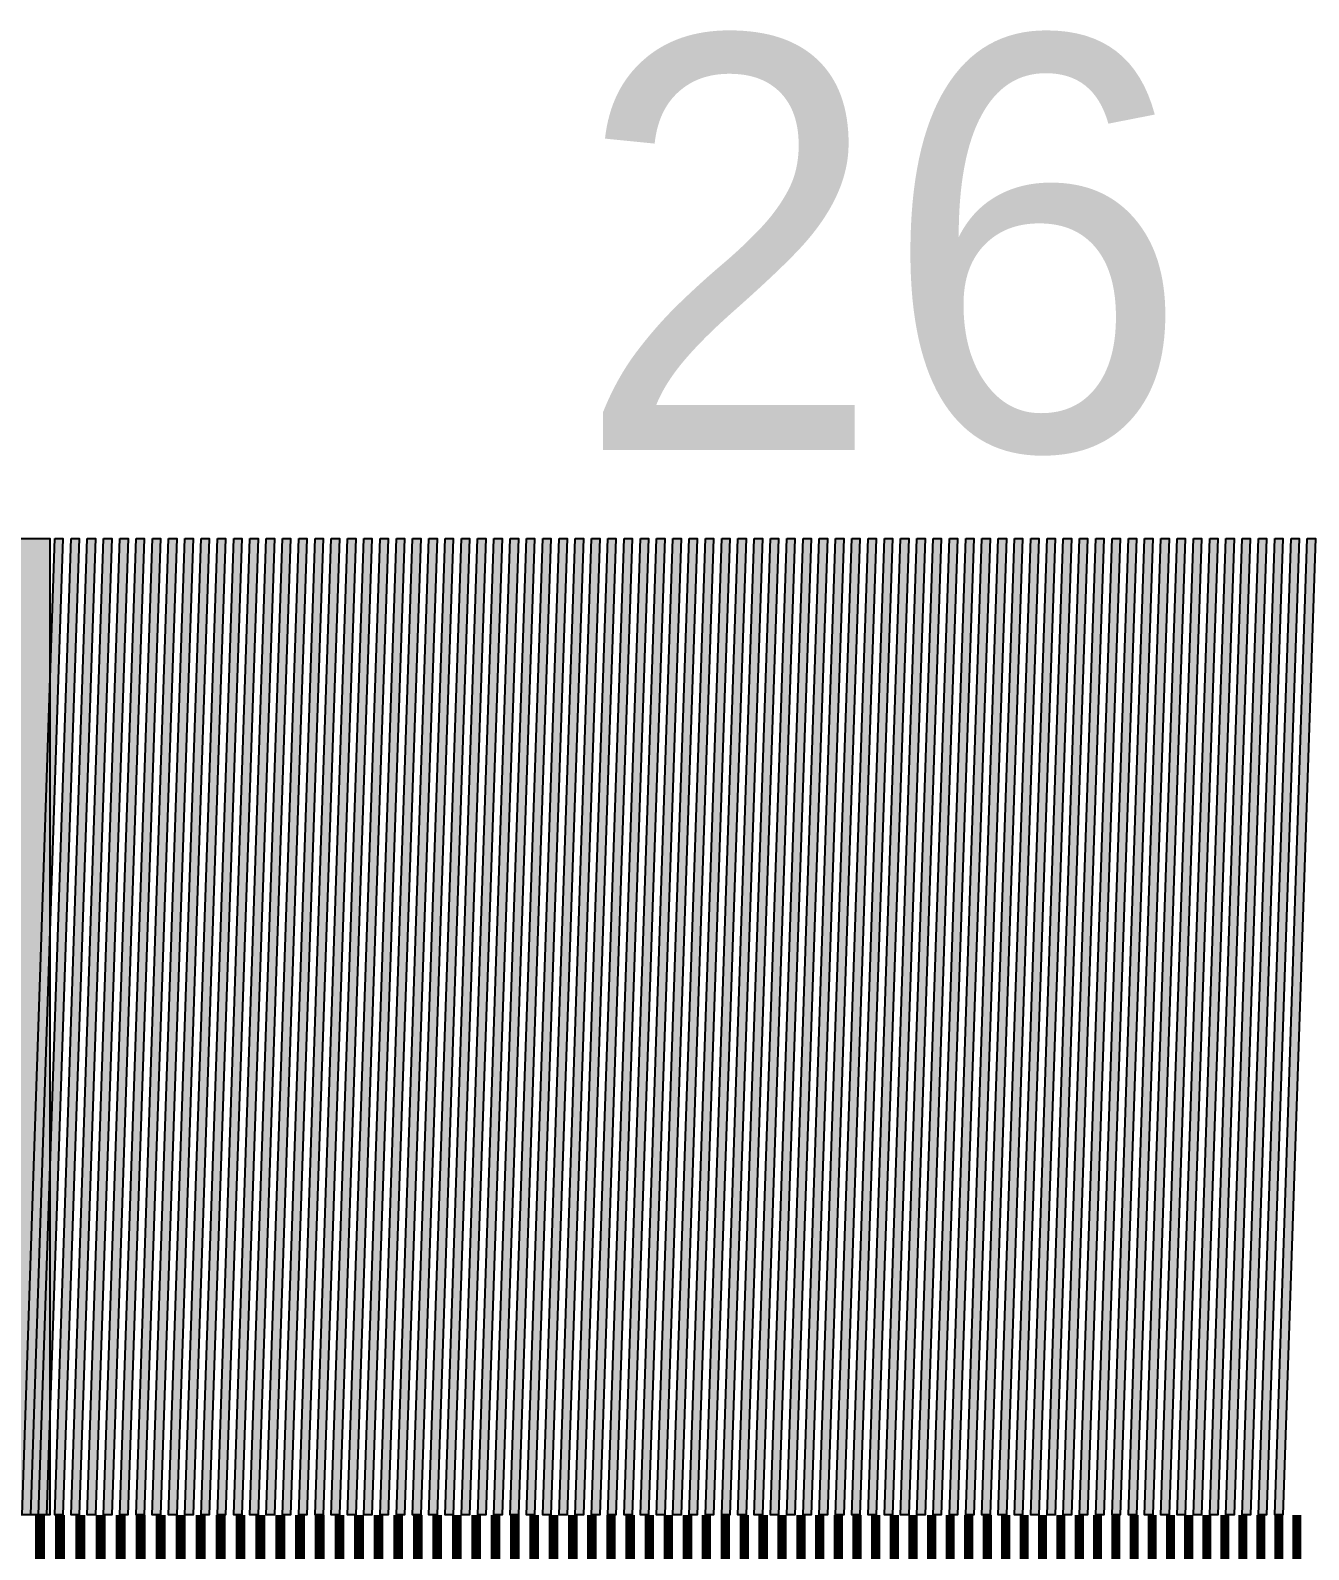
# Model space of a CAD drawing. Header units: millimetres. Extents: x 0 to 1582, y 0 to 984.
# Drawn here: x 848.5 to 900.8, y 242.8 to 305.1 of the extents above; entities that cross this region are included whole.
import ezdxf

# ---------------------------------------------------------------- set-up
doc = ezdxf.new("R2010")
doc.units = ezdxf.units.MM
doc.layers.add('LABELS', color=7, linetype='Continuous')
doc.layers.add('PERIPHERY', color=7, linetype='Continuous')

msp = doc.modelspace()

# ---------------------------------------------------------------- hatches: boundary and pattern name
at = {"layer": 'PERIPHERY', "true_color": 0x000000}
h = msp.add_hatch(color=7, dxfattribs=at)
h.dxf.hatch_style = 1
h.paths.add_polyline_path([(846.587, 284.251), (849.253, 284.251), (849.253, 244.249), (846.587, 244.249), (846.587, 284.251)])
h = msp.add_hatch(color=7, dxfattribs=at)
h.dxf.hatch_style = 1
h.paths.add_polyline_path([(849.452, 284.251), (849.786, 284.251), (848.453, 244.249), (848.119, 244.249), (849.452, 284.251)])
h = msp.add_hatch(color=7, dxfattribs=at)
h.dxf.hatch_style = 1
h.paths.add_polyline_path([(850.119, 284.251), (850.453, 284.251), (849.12, 244.249), (848.786, 244.249), (850.119, 284.251)])
h = msp.add_hatch(color=7, dxfattribs=at)
h.dxf.hatch_style = 1
h.paths.add_polyline_path([(850.786, 284.251), (851.12, 284.251), (849.787, 244.249), (849.453, 244.249), (850.786, 284.251)])
h = msp.add_hatch(color=7, dxfattribs=at)
h.dxf.hatch_style = 1
h.paths.add_polyline_path([(851.454, 284.251), (851.788, 284.251), (850.454, 244.249), (850.121, 244.249), (851.454, 284.251)])
h = msp.add_hatch(color=7, dxfattribs=at)
h.dxf.hatch_style = 1
h.paths.add_polyline_path([(852.12, 284.251), (852.454, 284.251), (851.12, 244.249), (850.787, 244.249), (852.12, 284.251)])
h = msp.add_hatch(color=7, dxfattribs=at)
h.dxf.hatch_style = 1
h.paths.add_polyline_path([(852.786, 284.251), (853.12, 284.251), (851.786, 244.249), (851.453, 244.249), (852.786, 284.251)])
h = msp.add_hatch(color=7, dxfattribs=at)
h.dxf.hatch_style = 1
h.paths.add_polyline_path([(853.453, 284.251), (853.786, 284.251), (852.453, 244.249), (852.119, 244.249), (853.453, 284.251)])
h = msp.add_hatch(color=7, dxfattribs=at)
h.dxf.hatch_style = 1
h.paths.add_polyline_path([(854.119, 284.251), (854.452, 284.251), (853.119, 244.249), (852.785, 244.249), (854.119, 284.251)])
h = msp.add_hatch(color=7, dxfattribs=at)
h.dxf.hatch_style = 1
h.paths.add_polyline_path([(854.785, 284.251), (855.118, 284.251), (853.785, 244.249), (853.451, 244.249), (854.785, 284.251)])
h = msp.add_hatch(color=7, dxfattribs=at)
h.dxf.hatch_style = 1
h.paths.add_polyline_path([(855.452, 284.251), (855.786, 284.251), (854.453, 244.249), (854.119, 244.249), (855.452, 284.251)])
h = msp.add_hatch(color=7, dxfattribs=at)
h.dxf.hatch_style = 1
h.paths.add_polyline_path([(856.119, 284.251), (856.453, 284.251), (855.12, 244.249), (854.786, 244.249), (856.119, 284.251)])
h = msp.add_hatch(color=7, dxfattribs=at)
h.dxf.hatch_style = 1
h.paths.add_polyline_path([(856.786, 284.251), (857.12, 284.251), (855.787, 244.249), (855.453, 244.249), (856.786, 284.251)])
h = msp.add_hatch(color=7, dxfattribs=at)
h.dxf.hatch_style = 1
h.paths.add_polyline_path([(857.454, 284.251), (857.788, 284.251), (856.454, 244.249), (856.121, 244.249), (857.454, 284.251)])
h = msp.add_hatch(color=7, dxfattribs=at)
h.dxf.hatch_style = 1
h.paths.add_polyline_path([(858.12, 284.251), (858.454, 284.251), (857.12, 244.249), (856.787, 244.249), (858.12, 284.251)])
h = msp.add_hatch(color=7, dxfattribs=at)
h.dxf.hatch_style = 1
h.paths.add_polyline_path([(858.786, 284.251), (859.12, 284.251), (857.786, 244.249), (857.453, 244.249), (858.786, 284.251)])
h = msp.add_hatch(color=7, dxfattribs=at)
h.dxf.hatch_style = 1
h.paths.add_polyline_path([(859.453, 284.251), (859.786, 284.251), (858.453, 244.249), (858.119, 244.249), (859.453, 284.251)])
h = msp.add_hatch(color=7, dxfattribs=at)
h.dxf.hatch_style = 1
h.paths.add_polyline_path([(860.119, 284.251), (860.452, 284.251), (859.119, 244.249), (858.785, 244.249), (860.119, 284.251)])
h = msp.add_hatch(color=7, dxfattribs=at)
h.dxf.hatch_style = 1
h.paths.add_polyline_path([(860.785, 284.251), (861.118, 284.251), (859.785, 244.249), (859.451, 244.249), (860.785, 284.251)])
h = msp.add_hatch(color=7, dxfattribs=at)
h.dxf.hatch_style = 1
h.paths.add_polyline_path([(861.452, 284.251), (861.786, 284.251), (860.453, 244.249), (860.119, 244.249), (861.452, 284.251)])
h = msp.add_hatch(color=7, dxfattribs=at)
h.dxf.hatch_style = 1
h.paths.add_polyline_path([(862.119, 284.251), (862.453, 284.251), (861.12, 244.249), (860.786, 244.249), (862.119, 284.251)])
h = msp.add_hatch(color=7, dxfattribs=at)
h.dxf.hatch_style = 1
h.paths.add_polyline_path([(862.786, 284.251), (863.12, 284.251), (861.787, 244.249), (861.453, 244.249), (862.786, 284.251)])
h = msp.add_hatch(color=7, dxfattribs=at)
h.dxf.hatch_style = 1
h.paths.add_polyline_path([(863.454, 284.251), (863.788, 284.251), (862.454, 244.249), (862.121, 244.249), (863.454, 284.251)])
h = msp.add_hatch(color=7, dxfattribs=at)
h.dxf.hatch_style = 1
h.paths.add_polyline_path([(864.12, 284.251), (864.454, 284.251), (863.12, 244.249), (862.787, 244.249), (864.12, 284.251)])
h = msp.add_hatch(color=7, dxfattribs=at)
h.dxf.hatch_style = 1
h.paths.add_polyline_path([(864.786, 284.251), (865.12, 284.251), (863.786, 244.249), (863.453, 244.249), (864.786, 284.251)])
h = msp.add_hatch(color=7, dxfattribs=at)
h.dxf.hatch_style = 1
h.paths.add_polyline_path([(865.453, 284.251), (865.786, 284.251), (864.453, 244.249), (864.119, 244.249), (865.453, 284.251)])
h = msp.add_hatch(color=7, dxfattribs=at)
h.dxf.hatch_style = 1
h.paths.add_polyline_path([(866.119, 284.251), (866.452, 284.251), (865.119, 244.249), (864.785, 244.249), (866.119, 284.251)])
h = msp.add_hatch(color=7, dxfattribs=at)
h.dxf.hatch_style = 1
h.paths.add_polyline_path([(866.785, 284.251), (867.118, 284.251), (865.785, 244.249), (865.451, 244.249), (866.785, 284.251)])
h = msp.add_hatch(color=7, dxfattribs=at)
h.dxf.hatch_style = 1
h.paths.add_polyline_path([(867.452, 284.251), (867.786, 284.251), (866.453, 244.249), (866.119, 244.249), (867.452, 284.251)])
h = msp.add_hatch(color=7, dxfattribs=at)
h.dxf.hatch_style = 1
h.paths.add_polyline_path([(868.119, 284.251), (868.453, 284.251), (867.12, 244.249), (866.786, 244.249), (868.119, 284.251)])
h = msp.add_hatch(color=7, dxfattribs=at)
h.dxf.hatch_style = 1
h.paths.add_polyline_path([(868.786, 284.251), (869.12, 284.251), (867.787, 244.249), (867.453, 244.249), (868.786, 284.251)])
h = msp.add_hatch(color=7, dxfattribs=at)
h.dxf.hatch_style = 1
h.paths.add_polyline_path([(869.454, 284.251), (869.787, 284.251), (868.453, 244.249), (868.121, 244.249), (869.454, 284.251)])
h = msp.add_hatch(color=7, dxfattribs=at)
h.dxf.hatch_style = 1
h.paths.add_polyline_path([(870.12, 284.251), (870.454, 284.251), (869.12, 244.249), (868.787, 244.249), (870.12, 284.251)])
h = msp.add_hatch(color=7, dxfattribs=at)
h.dxf.hatch_style = 1
h.paths.add_polyline_path([(870.787, 284.251), (871.12, 284.251), (869.786, 244.249), (869.454, 244.249), (870.787, 284.251)])
h = msp.add_hatch(color=7, dxfattribs=at)
h.dxf.hatch_style = 1
h.paths.add_polyline_path([(871.454, 284.251), (871.787, 284.251), (870.453, 244.249), (870.12, 244.249), (871.454, 284.251)])
h = msp.add_hatch(color=7, dxfattribs=at)
h.dxf.hatch_style = 1
h.paths.add_polyline_path([(872.12, 284.251), (872.454, 284.251), (871.12, 244.249), (870.786, 244.249), (872.12, 284.251)])
h = msp.add_hatch(color=7, dxfattribs=at)
h.dxf.hatch_style = 1
h.paths.add_polyline_path([(872.787, 284.251), (873.12, 284.251), (871.786, 244.249), (871.453, 244.249), (872.787, 284.251)])
h = msp.add_hatch(color=7, dxfattribs=at)
h.dxf.hatch_style = 1
h.paths.add_polyline_path([(873.453, 284.251), (873.786, 284.251), (872.453, 244.249), (872.12, 244.249), (873.453, 284.251)])
h = msp.add_hatch(color=7, dxfattribs=at)
h.dxf.hatch_style = 1
h.paths.add_polyline_path([(874.119, 284.251), (874.453, 284.251), (873.12, 244.249), (872.786, 244.249), (874.119, 284.251)])
h = msp.add_hatch(color=7, dxfattribs=at)
h.dxf.hatch_style = 1
h.paths.add_polyline_path([(874.786, 284.251), (875.119, 284.251), (873.786, 244.249), (873.453, 244.249), (874.786, 284.251)])
h = msp.add_hatch(color=7, dxfattribs=at)
h.dxf.hatch_style = 1
h.paths.add_polyline_path([(875.454, 284.251), (875.787, 284.251), (874.454, 244.249), (874.121, 244.249), (875.454, 284.251)])
h = msp.add_hatch(color=7, dxfattribs=at)
h.dxf.hatch_style = 1
h.paths.add_polyline_path([(876.12, 284.251), (876.454, 284.251), (875.121, 244.249), (874.787, 244.249), (876.12, 284.251)])
h = msp.add_hatch(color=7, dxfattribs=at)
h.dxf.hatch_style = 1
h.paths.add_polyline_path([(876.787, 284.251), (877.12, 284.251), (875.787, 244.249), (875.454, 244.249), (876.787, 284.251)])
h = msp.add_hatch(color=7, dxfattribs=at)
h.dxf.hatch_style = 1
h.paths.add_polyline_path([(877.454, 284.251), (877.787, 284.251), (876.453, 244.249), (876.12, 244.249), (877.454, 284.251)])
h = msp.add_hatch(color=7, dxfattribs=at)
h.dxf.hatch_style = 1
h.paths.add_polyline_path([(878.12, 284.251), (878.454, 284.251), (877.12, 244.249), (876.786, 244.249), (878.12, 284.251)])
h = msp.add_hatch(color=7, dxfattribs=at)
h.dxf.hatch_style = 1
h.paths.add_polyline_path([(878.787, 284.251), (879.12, 284.251), (877.786, 244.249), (877.453, 244.249), (878.787, 284.251)])
h = msp.add_hatch(color=7, dxfattribs=at)
h.dxf.hatch_style = 1
h.paths.add_polyline_path([(879.453, 284.251), (879.786, 284.251), (878.453, 244.249), (878.12, 244.249), (879.453, 284.251)])
h = msp.add_hatch(color=7, dxfattribs=at)
h.dxf.hatch_style = 1
h.paths.add_polyline_path([(880.119, 284.251), (880.453, 284.251), (879.12, 244.249), (878.786, 244.249), (880.119, 284.251)])
h = msp.add_hatch(color=7, dxfattribs=at)
h.dxf.hatch_style = 1
h.paths.add_polyline_path([(880.786, 284.251), (881.119, 284.251), (879.786, 244.249), (879.453, 244.249), (880.786, 284.251)])
h = msp.add_hatch(color=7, dxfattribs=at)
h.dxf.hatch_style = 1
h.paths.add_polyline_path([(881.454, 284.251), (881.787, 284.251), (880.454, 244.249), (880.121, 244.249), (881.454, 284.251)])
h = msp.add_hatch(color=7, dxfattribs=at)
h.dxf.hatch_style = 1
h.paths.add_polyline_path([(882.12, 284.251), (882.454, 284.251), (881.121, 244.249), (880.787, 244.249), (882.12, 284.251)])
h = msp.add_hatch(color=7, dxfattribs=at)
h.dxf.hatch_style = 1
h.paths.add_polyline_path([(882.787, 284.251), (883.12, 284.251), (881.787, 244.249), (881.454, 244.249), (882.787, 284.251)])
h = msp.add_hatch(color=7, dxfattribs=at)
h.dxf.hatch_style = 1
h.paths.add_polyline_path([(883.454, 284.251), (883.787, 284.251), (882.453, 244.249), (882.12, 244.249), (883.454, 284.251)])
h = msp.add_hatch(color=7, dxfattribs=at)
h.dxf.hatch_style = 1
h.paths.add_polyline_path([(884.12, 284.251), (884.454, 284.251), (883.12, 244.249), (882.786, 244.249), (884.12, 284.251)])
h = msp.add_hatch(color=7, dxfattribs=at)
h.dxf.hatch_style = 1
h.paths.add_polyline_path([(884.787, 284.251), (885.12, 284.251), (883.786, 244.249), (883.453, 244.249), (884.787, 284.251)])
h = msp.add_hatch(color=7, dxfattribs=at)
h.dxf.hatch_style = 1
h.paths.add_polyline_path([(885.453, 284.251), (885.786, 284.251), (884.453, 244.249), (884.12, 244.249), (885.453, 284.251)])
h = msp.add_hatch(color=7, dxfattribs=at)
h.dxf.hatch_style = 1
h.paths.add_polyline_path([(886.119, 284.251), (886.453, 284.251), (885.12, 244.249), (884.786, 244.249), (886.119, 284.251)])
h = msp.add_hatch(color=7, dxfattribs=at)
h.dxf.hatch_style = 1
h.paths.add_polyline_path([(886.786, 284.251), (887.119, 284.251), (885.786, 244.249), (885.453, 244.249), (886.786, 284.251)])
h = msp.add_hatch(color=7, dxfattribs=at)
h.dxf.hatch_style = 1
h.paths.add_polyline_path([(887.454, 284.251), (887.787, 284.251), (886.454, 244.249), (886.121, 244.249), (887.454, 284.251)])
h = msp.add_hatch(color=7, dxfattribs=at)
h.dxf.hatch_style = 1
h.paths.add_polyline_path([(888.12, 284.251), (888.454, 284.251), (887.121, 244.249), (886.787, 244.249), (888.12, 284.251)])
h = msp.add_hatch(color=7, dxfattribs=at)
h.dxf.hatch_style = 1
h.paths.add_polyline_path([(888.787, 284.251), (889.12, 284.251), (887.787, 244.249), (887.454, 244.249), (888.787, 284.251)])
h = msp.add_hatch(color=7, dxfattribs=at)
h.dxf.hatch_style = 1
h.paths.add_polyline_path([(889.454, 284.251), (889.787, 284.251), (888.453, 244.249), (888.12, 244.249), (889.454, 284.251)])
h = msp.add_hatch(color=7, dxfattribs=at)
h.dxf.hatch_style = 1
h.paths.add_polyline_path([(890.12, 284.251), (890.454, 284.251), (889.12, 244.249), (888.786, 244.249), (890.12, 284.251)])
h = msp.add_hatch(color=7, dxfattribs=at)
h.dxf.hatch_style = 1
h.paths.add_polyline_path([(890.787, 284.251), (891.12, 284.251), (889.786, 244.249), (889.453, 244.249), (890.787, 284.251)])
h = msp.add_hatch(color=7, dxfattribs=at)
h.dxf.hatch_style = 1
h.paths.add_polyline_path([(891.453, 284.251), (891.786, 284.251), (890.453, 244.249), (890.12, 244.249), (891.453, 284.251)])
h = msp.add_hatch(color=7, dxfattribs=at)
h.dxf.hatch_style = 1
h.paths.add_polyline_path([(892.119, 284.251), (892.453, 284.251), (891.12, 244.249), (890.786, 244.249), (892.119, 284.251)])
h = msp.add_hatch(color=7, dxfattribs=at)
h.dxf.hatch_style = 1
h.paths.add_polyline_path([(892.786, 284.251), (893.12, 284.251), (891.786, 244.249), (891.453, 244.249), (892.786, 284.251)])
h = msp.add_hatch(color=7, dxfattribs=at)
h.dxf.hatch_style = 1
h.paths.add_polyline_path([(893.454, 284.251), (893.787, 284.251), (892.454, 244.249), (892.121, 244.249), (893.454, 284.251)])
h = msp.add_hatch(color=7, dxfattribs=at)
h.dxf.hatch_style = 1
h.paths.add_polyline_path([(894.12, 284.251), (894.454, 284.251), (893.121, 244.249), (892.787, 244.249), (894.12, 284.251)])
h = msp.add_hatch(color=7, dxfattribs=at)
h.dxf.hatch_style = 1
h.paths.add_polyline_path([(894.787, 284.251), (895.12, 284.251), (893.787, 244.249), (893.454, 244.249), (894.787, 284.251)])
h = msp.add_hatch(color=7, dxfattribs=at)
h.dxf.hatch_style = 1
h.paths.add_polyline_path([(895.454, 284.251), (895.787, 284.251), (894.453, 244.249), (894.12, 244.249), (895.454, 284.251)])
h = msp.add_hatch(color=7, dxfattribs=at)
h.dxf.hatch_style = 1
h.paths.add_polyline_path([(896.12, 284.251), (896.454, 284.251), (895.12, 244.249), (894.786, 244.249), (896.12, 284.251)])
h = msp.add_hatch(color=7, dxfattribs=at)
h.dxf.hatch_style = 1
h.paths.add_polyline_path([(896.787, 284.251), (897.12, 284.251), (895.787, 244.249), (895.453, 244.249), (896.787, 284.251)])
h = msp.add_hatch(color=7, dxfattribs=at)
h.dxf.hatch_style = 1
h.paths.add_polyline_path([(897.453, 284.251), (897.787, 284.251), (896.453, 244.249), (896.12, 244.249), (897.453, 284.251)])
h = msp.add_hatch(color=7, dxfattribs=at)
h.dxf.hatch_style = 1
h.paths.add_polyline_path([(898.12, 284.251), (898.453, 284.251), (897.12, 244.249), (896.787, 244.249), (898.12, 284.251)])
h = msp.add_hatch(color=7, dxfattribs=at)
h.dxf.hatch_style = 1
h.paths.add_polyline_path([(898.786, 284.251), (899.12, 284.251), (897.787, 244.249), (897.453, 244.249), (898.786, 284.251)])
h = msp.add_hatch(color=7, dxfattribs=at)
h.dxf.hatch_style = 1
h.paths.add_polyline_path([(899.454, 284.251), (899.787, 284.251), (898.454, 244.249), (898.12, 244.249), (899.454, 284.251)])
h = msp.add_hatch(color=7, dxfattribs=at)
h.dxf.hatch_style = 1
h.paths.add_polyline_path([(900.12, 284.251), (900.454, 284.251), (899.121, 244.249), (898.787, 244.249), (900.12, 284.251)])
h = msp.add_hatch(color=7, dxfattribs=at)
h.dxf.hatch_style = 1
h.paths.add_polyline_path([(900.787, 284.251), (901.121, 284.251), (899.788, 244.249), (899.454, 244.249), (900.787, 284.251)])

# ---------------------------------------------------------------- linework, layer by layer
at = {"layer": 'PERIPHERY', "color": 250}
for points in [[(846.587, 284.251), (849.253, 284.251), (849.253, 244.249), (846.587, 244.249), (846.587, 284.251)], [(849.452, 284.251), (849.786, 284.251), (848.453, 244.249), (848.119, 244.249), (849.452, 284.251)], [(850.119, 284.251), (850.453, 284.251), (849.12, 244.249), (848.786, 244.249), (850.119, 284.251)], [(850.786, 284.251), (851.12, 284.251), (849.787, 244.249), (849.453, 244.249), (850.786, 284.251)], [(851.454, 284.251), (851.788, 284.251), (850.454, 244.249), (850.121, 244.249), (851.454, 284.251)], [(852.12, 284.251), (852.454, 284.251), (851.12, 244.249), (850.787, 244.249), (852.12, 284.251)], [(852.786, 284.251), (853.12, 284.251), (851.786, 244.249), (851.453, 244.249), (852.786, 284.251)], [(853.453, 284.251), (853.786, 284.251), (852.453, 244.249), (852.119, 244.249), (853.453, 284.251)], [(854.119, 284.251), (854.452, 284.251), (853.119, 244.249), (852.785, 244.249), (854.119, 284.251)], [(854.785, 284.251), (855.118, 284.251), (853.785, 244.249), (853.451, 244.249), (854.785, 284.251)], [(855.452, 284.251), (855.786, 284.251), (854.453, 244.249), (854.119, 244.249), (855.452, 284.251)], [(856.119, 284.251), (856.453, 284.251), (855.12, 244.249), (854.786, 244.249), (856.119, 284.251)], [(856.786, 284.251), (857.12, 284.251), (855.787, 244.249), (855.453, 244.249), (856.786, 284.251)], [(857.454, 284.251), (857.788, 284.251), (856.454, 244.249), (856.121, 244.249), (857.454, 284.251)], [(858.12, 284.251), (858.454, 284.251), (857.12, 244.249), (856.787, 244.249), (858.12, 284.251)], [(858.786, 284.251), (859.12, 284.251), (857.786, 244.249), (857.453, 244.249), (858.786, 284.251)], [(859.453, 284.251), (859.786, 284.251), (858.453, 244.249), (858.119, 244.249), (859.453, 284.251)], [(860.119, 284.251), (860.452, 284.251), (859.119, 244.249), (858.785, 244.249), (860.119, 284.251)], [(860.785, 284.251), (861.118, 284.251), (859.785, 244.249), (859.451, 244.249), (860.785, 284.251)], [(861.452, 284.251), (861.786, 284.251), (860.453, 244.249), (860.119, 244.249), (861.452, 284.251)], [(862.119, 284.251), (862.453, 284.251), (861.12, 244.249), (860.786, 244.249), (862.119, 284.251)], [(862.786, 284.251), (863.12, 284.251), (861.787, 244.249), (861.453, 244.249), (862.786, 284.251)], [(863.454, 284.251), (863.788, 284.251), (862.454, 244.249), (862.121, 244.249), (863.454, 284.251)], [(864.12, 284.251), (864.454, 284.251), (863.12, 244.249), (862.787, 244.249), (864.12, 284.251)], [(864.786, 284.251), (865.12, 284.251), (863.786, 244.249), (863.453, 244.249), (864.786, 284.251)], [(865.453, 284.251), (865.786, 284.251), (864.453, 244.249), (864.119, 244.249), (865.453, 284.251)], [(866.119, 284.251), (866.452, 284.251), (865.119, 244.249), (864.785, 244.249), (866.119, 284.251)], [(866.785, 284.251), (867.118, 284.251), (865.785, 244.249), (865.451, 244.249), (866.785, 284.251)], [(867.452, 284.251), (867.786, 284.251), (866.453, 244.249), (866.119, 244.249), (867.452, 284.251)], [(868.119, 284.251), (868.453, 284.251), (867.12, 244.249), (866.786, 244.249), (868.119, 284.251)], [(868.786, 284.251), (869.12, 284.251), (867.787, 244.249), (867.453, 244.249), (868.786, 284.251)], [(869.454, 284.251), (869.787, 284.251), (868.453, 244.249), (868.121, 244.249), (869.454, 284.251)], [(870.12, 284.251), (870.454, 284.251), (869.12, 244.249), (868.787, 244.249), (870.12, 284.251)], [(870.787, 284.251), (871.12, 284.251), (869.786, 244.249), (869.454, 244.249), (870.787, 284.251)], [(871.454, 284.251), (871.787, 284.251), (870.453, 244.249), (870.12, 244.249), (871.454, 284.251)], [(872.12, 284.251), (872.454, 284.251), (871.12, 244.249), (870.786, 244.249), (872.12, 284.251)], [(872.787, 284.251), (873.12, 284.251), (871.786, 244.249), (871.453, 244.249), (872.787, 284.251)], [(873.453, 284.251), (873.786, 284.251), (872.453, 244.249), (872.12, 244.249), (873.453, 284.251)], [(874.119, 284.251), (874.453, 284.251), (873.12, 244.249), (872.786, 244.249), (874.119, 284.251)], [(874.786, 284.251), (875.119, 284.251), (873.786, 244.249), (873.453, 244.249), (874.786, 284.251)], [(875.454, 284.251), (875.787, 284.251), (874.454, 244.249), (874.121, 244.249), (875.454, 284.251)], [(876.12, 284.251), (876.454, 284.251), (875.121, 244.249), (874.787, 244.249), (876.12, 284.251)], [(876.787, 284.251), (877.12, 284.251), (875.787, 244.249), (875.454, 244.249), (876.787, 284.251)], [(877.454, 284.251), (877.787, 284.251), (876.453, 244.249), (876.12, 244.249), (877.454, 284.251)], [(878.12, 284.251), (878.454, 284.251), (877.12, 244.249), (876.786, 244.249), (878.12, 284.251)], [(878.787, 284.251), (879.12, 284.251), (877.786, 244.249), (877.453, 244.249), (878.787, 284.251)], [(879.453, 284.251), (879.786, 284.251), (878.453, 244.249), (878.12, 244.249), (879.453, 284.251)], [(880.119, 284.251), (880.453, 284.251), (879.12, 244.249), (878.786, 244.249), (880.119, 284.251)], [(880.786, 284.251), (881.119, 284.251), (879.786, 244.249), (879.453, 244.249), (880.786, 284.251)], [(881.454, 284.251), (881.787, 284.251), (880.454, 244.249), (880.121, 244.249), (881.454, 284.251)], [(882.12, 284.251), (882.454, 284.251), (881.121, 244.249), (880.787, 244.249), (882.12, 284.251)], [(882.787, 284.251), (883.12, 284.251), (881.787, 244.249), (881.454, 244.249), (882.787, 284.251)], [(883.454, 284.251), (883.787, 284.251), (882.453, 244.249), (882.12, 244.249), (883.454, 284.251)], [(884.12, 284.251), (884.454, 284.251), (883.12, 244.249), (882.786, 244.249), (884.12, 284.251)], [(884.787, 284.251), (885.12, 284.251), (883.786, 244.249), (883.453, 244.249), (884.787, 284.251)], [(885.453, 284.251), (885.786, 284.251), (884.453, 244.249), (884.12, 244.249), (885.453, 284.251)], [(886.119, 284.251), (886.453, 284.251), (885.12, 244.249), (884.786, 244.249), (886.119, 284.251)], [(886.786, 284.251), (887.119, 284.251), (885.786, 244.249), (885.453, 244.249), (886.786, 284.251)], [(887.454, 284.251), (887.787, 284.251), (886.454, 244.249), (886.121, 244.249), (887.454, 284.251)], [(888.12, 284.251), (888.454, 284.251), (887.121, 244.249), (886.787, 244.249), (888.12, 284.251)], [(888.787, 284.251), (889.12, 284.251), (887.787, 244.249), (887.454, 244.249), (888.787, 284.251)], [(889.454, 284.251), (889.787, 284.251), (888.453, 244.249), (888.12, 244.249), (889.454, 284.251)], [(890.12, 284.251), (890.454, 284.251), (889.12, 244.249), (888.786, 244.249), (890.12, 284.251)], [(890.787, 284.251), (891.12, 284.251), (889.786, 244.249), (889.453, 244.249), (890.787, 284.251)], [(891.453, 284.251), (891.786, 284.251), (890.453, 244.249), (890.12, 244.249), (891.453, 284.251)], [(892.119, 284.251), (892.453, 284.251), (891.12, 244.249), (890.786, 244.249), (892.119, 284.251)], [(892.786, 284.251), (893.12, 284.251), (891.786, 244.249), (891.453, 244.249), (892.786, 284.251)], [(893.454, 284.251), (893.787, 284.251), (892.454, 244.249), (892.121, 244.249), (893.454, 284.251)], [(894.12, 284.251), (894.454, 284.251), (893.121, 244.249), (892.787, 244.249), (894.12, 284.251)], [(894.787, 284.251), (895.12, 284.251), (893.787, 244.249), (893.454, 244.249), (894.787, 284.251)], [(895.454, 284.251), (895.787, 284.251), (894.453, 244.249), (894.12, 244.249), (895.454, 284.251)], [(896.12, 284.251), (896.454, 284.251), (895.12, 244.249), (894.786, 244.249), (896.12, 284.251)], [(896.787, 284.251), (897.12, 284.251), (895.787, 244.249), (895.453, 244.249), (896.787, 284.251)], [(897.453, 284.251), (897.787, 284.251), (896.453, 244.249), (896.12, 244.249), (897.453, 284.251)], [(898.12, 284.251), (898.453, 284.251), (897.12, 244.249), (896.787, 244.249), (898.12, 284.251)], [(898.786, 284.251), (899.12, 284.251), (897.787, 244.249), (897.453, 244.249), (898.786, 284.251)], [(899.454, 284.251), (899.787, 284.251), (898.454, 244.249), (898.12, 244.249), (899.454, 284.251)], [(900.12, 284.251), (900.454, 284.251), (899.121, 244.249), (898.787, 244.249), (900.12, 284.251)], [(900.787, 284.251), (901.121, 284.251), (899.788, 244.249), (899.454, 244.249), (900.787, 284.251)]]:
    msp.add_lwpolyline(points, close=True, dxfattribs=at)
at = {"layer": 'PERIPHERY', "color": 250, "lineweight": 35}
for points, const_width in [([(848.844, 244.249), (848.844, 204.25)], 0.415), ([(849.671, 244.249), (849.671, 204.25)], 0.415), ([(850.498, 244.249), (850.498, 204.25)], 0.415), ([(851.33, 244.249), (851.33, 204.25)], 0.412), ([(852.152, 244.249), (852.152, 204.25)], 0.412), ([(852.973, 244.249), (852.973, 204.25)], 0.412), ([(853.799, 244.249), (853.799, 204.25)], 0.41), ([(854.615, 244.249), (854.615, 204.25)], 0.41), ([(855.432, 244.249), (855.432, 204.25)], 0.41), ([(856.253, 244.249), (856.253, 204.25)], 0.407), ([(857.065, 244.249), (857.065, 204.25)], 0.407), ([(857.877, 244.249), (857.877, 204.25)], 0.407), ([(858.695, 244.249), (858.695, 204.25)], 0.405), ([(859.502, 244.249), (859.502, 204.25)], 0.405), ([(860.309, 244.249), (860.309, 204.25)], 0.405), ([(861.12, 244.249), (861.12, 204.25)], 0.402), ([(861.922, 244.249), (861.922, 204.25)], 0.402), ([(862.724, 244.249), (862.724, 204.25)], 0.402), ([(863.53, 244.249), (863.53, 204.25)], 0.4), ([(864.328, 244.249), (864.328, 204.25)], 0.4), ([(865.126, 244.249), (865.126, 204.25)], 0.4), ([(865.93, 244.249), (865.93, 204.25)], 0.398), ([(866.723, 244.249), (866.723, 204.25)], 0.398), ([(867.515, 244.249), (867.515, 204.25)], 0.398), ([(868.312, 244.249), (868.312, 204.25)], 0.395), ([(869.101, 244.249), (869.101, 204.25)], 0.395), ([(869.889, 244.249), (869.889, 204.25)], 0.395), ([(870.681, 244.249), (870.681, 204.25)], 0.393), ([(871.466, 244.249), (871.466, 204.25)], 0.393), ([(872.25, 244.249), (872.25, 204.25)], 0.393), ([(873.039, 244.249), (873.039, 204.25)], 0.391), ([(873.819, 244.249), (873.819, 204.25)], 0.391), ([(874.599, 244.249), (874.599, 204.25)], 0.391), ([(875.383, 244.249), (875.383, 204.25)], 0.389), ([(876.159, 244.249), (876.159, 204.25)], 0.389), ([(876.935, 244.249), (876.935, 204.25)], 0.389), ([(877.714, 244.249), (877.714, 204.25)], 0.387), ([(878.486, 244.249), (878.486, 204.25)], 0.387), ([(879.257, 244.249), (879.257, 204.25)], 0.387), ([(880.033, 244.249), (880.033, 204.25)], 0.385), ([(880.8, 244.249), (880.8, 204.25)], 0.385), ([(881.567, 244.249), (881.567, 204.25)], 0.385), ([(882.338, 244.249), (882.338, 204.25)], 0.383), ([(883.102, 244.249), (883.102, 204.25)], 0.383), ([(883.865, 244.249), (883.865, 204.25)], 0.383), ([(884.633, 244.249), (884.633, 204.25)], 0.381), ([(885.392, 244.249), (885.392, 204.25)], 0.381), ([(886.151, 244.249), (886.151, 204.25)], 0.381), ([(886.913, 244.249), (886.913, 204.25)], 0.379), ([(887.669, 244.249), (887.669, 204.25)], 0.379), ([(888.425, 244.249), (888.425, 204.25)], 0.379), ([(889.185, 244.249), (889.185, 204.25)], 0.377), ([(889.937, 244.249), (889.937, 204.25)], 0.377), ([(890.689, 244.249), (890.689, 204.25)], 0.377), ([(891.445, 244.249), (891.445, 204.25)], 0.375), ([(892.192, 244.249), (892.192, 204.25)], 0.375), ([(892.939, 244.249), (892.939, 204.25)], 0.375), ([(893.689, 244.249), (893.689, 204.25)], 0.373), ([(894.433, 244.249), (894.433, 204.25)], 0.373), ([(895.177, 244.249), (895.177, 204.25)], 0.373), ([(895.925, 244.249), (895.925, 204.25)], 0.371), ([(896.665, 244.249), (896.665, 204.25)], 0.371), ([(897.406, 244.249), (897.406, 204.25)], 0.371), ([(898.15, 244.249), (898.15, 204.25)], 0.369), ([(898.886, 244.249), (898.886, 204.25)], 0.369), ([(899.623, 244.249), (899.623, 204.25)], 0.369), ([(900.363, 244.249), (900.363, 204.25)], 0.367)]:
    msp.add_lwpolyline(points, dxfattribs=dict(at, const_width=const_width))
at = {"layer": 'PERIPHERY', "color": 250, "true_color": 0x000000}
for points in [[(846.587, 284.251), (846.587, 244.249), (849.253, 244.249)], [(849.253, 244.249), (849.253, 284.251), (846.587, 284.251)], [(849.452, 284.251), (848.119, 244.249), (848.453, 244.249)], [(848.453, 244.249), (849.786, 284.251), (849.452, 284.251)], [(850.119, 284.251), (848.786, 244.249), (849.12, 244.249)], [(849.12, 244.249), (850.453, 284.251), (850.119, 284.251)], [(850.786, 284.251), (849.453, 244.249), (849.787, 244.249)], [(849.787, 244.249), (851.12, 284.251), (850.786, 284.251)], [(851.454, 284.251), (850.121, 244.249), (850.454, 244.249)], [(850.454, 244.249), (851.788, 284.251), (851.454, 284.251)], [(852.12, 284.251), (850.787, 244.249), (851.12, 244.249)], [(851.12, 244.249), (852.454, 284.251), (852.12, 284.251)], [(852.786, 284.251), (851.453, 244.249), (851.786, 244.249)], [(851.786, 244.249), (853.12, 284.251), (852.786, 284.251)], [(853.453, 284.251), (852.119, 244.249), (852.453, 244.249)], [(852.453, 244.249), (853.786, 284.251), (853.453, 284.251)], [(854.119, 284.251), (852.785, 244.249), (853.119, 244.249)], [(853.119, 244.249), (854.452, 284.251), (854.119, 284.251)], [(854.785, 284.251), (853.451, 244.249), (853.785, 244.249)], [(853.785, 244.249), (855.118, 284.251), (854.785, 284.251)], [(855.452, 284.251), (854.119, 244.249), (854.453, 244.249)], [(854.453, 244.249), (855.786, 284.251), (855.452, 284.251)], [(856.119, 284.251), (854.786, 244.249), (855.12, 244.249)], [(855.12, 244.249), (856.453, 284.251), (856.119, 284.251)], [(856.786, 284.251), (855.453, 244.249), (855.787, 244.249)], [(855.787, 244.249), (857.12, 284.251), (856.786, 284.251)], [(857.454, 284.251), (856.121, 244.249), (856.454, 244.249)], [(856.454, 244.249), (857.788, 284.251), (857.454, 284.251)], [(858.12, 284.251), (856.787, 244.249), (857.12, 244.249)], [(857.12, 244.249), (858.454, 284.251), (858.12, 284.251)], [(858.786, 284.251), (857.453, 244.249), (857.786, 244.249)], [(857.786, 244.249), (859.12, 284.251), (858.786, 284.251)], [(859.453, 284.251), (858.119, 244.249), (858.453, 244.249)], [(858.453, 244.249), (859.786, 284.251), (859.453, 284.251)], [(860.119, 284.251), (858.785, 244.249), (859.119, 244.249)], [(859.119, 244.249), (860.452, 284.251), (860.119, 284.251)], [(860.785, 284.251), (859.451, 244.249), (859.785, 244.249)], [(859.785, 244.249), (861.118, 284.251), (860.785, 284.251)], [(861.452, 284.251), (860.119, 244.249), (860.453, 244.249)], [(860.453, 244.249), (861.786, 284.251), (861.452, 284.251)], [(862.119, 284.251), (860.786, 244.249), (861.12, 244.249)], [(861.12, 244.249), (862.453, 284.251), (862.119, 284.251)], [(862.786, 284.251), (861.453, 244.249), (861.787, 244.249)], [(861.787, 244.249), (863.12, 284.251), (862.786, 284.251)], [(863.454, 284.251), (862.121, 244.249), (862.454, 244.249)], [(862.454, 244.249), (863.788, 284.251), (863.454, 284.251)], [(864.12, 284.251), (862.787, 244.249), (863.12, 244.249)], [(863.12, 244.249), (864.454, 284.251), (864.12, 284.251)], [(864.786, 284.251), (863.453, 244.249), (863.786, 244.249)], [(863.786, 244.249), (865.12, 284.251), (864.786, 284.251)], [(865.453, 284.251), (864.119, 244.249), (864.453, 244.249)], [(864.453, 244.249), (865.786, 284.251), (865.453, 284.251)], [(866.119, 284.251), (864.785, 244.249), (865.119, 244.249)], [(865.119, 244.249), (866.452, 284.251), (866.119, 284.251)], [(866.785, 284.251), (865.451, 244.249), (865.785, 244.249)], [(865.785, 244.249), (867.118, 284.251), (866.785, 284.251)], [(867.452, 284.251), (866.119, 244.249), (866.453, 244.249)], [(866.453, 244.249), (867.786, 284.251), (867.452, 284.251)], [(868.119, 284.251), (866.786, 244.249), (867.12, 244.249)], [(867.12, 244.249), (868.453, 284.251), (868.119, 284.251)], [(868.786, 284.251), (867.453, 244.249), (867.787, 244.249)], [(867.787, 244.249), (869.12, 284.251), (868.786, 284.251)], [(869.454, 284.251), (868.121, 244.249), (868.453, 244.249)], [(868.453, 244.249), (869.787, 284.251), (869.454, 284.251)], [(870.12, 284.251), (868.787, 244.249), (869.12, 244.249)], [(869.12, 244.249), (870.454, 284.251), (870.12, 284.251)], [(870.787, 284.251), (869.454, 244.249), (869.786, 244.249)], [(869.786, 244.249), (871.12, 284.251), (870.787, 284.251)], [(871.454, 284.251), (870.12, 244.249), (870.453, 244.249)], [(870.453, 244.249), (871.787, 284.251), (871.454, 284.251)], [(872.12, 284.251), (870.786, 244.249), (871.12, 244.249)], [(871.12, 244.249), (872.454, 284.251), (872.12, 284.251)], [(872.787, 284.251), (871.453, 244.249), (871.786, 244.249)], [(871.786, 244.249), (873.12, 284.251), (872.787, 284.251)], [(873.453, 284.251), (872.12, 244.249), (872.453, 244.249)], [(872.453, 244.249), (873.786, 284.251), (873.453, 284.251)], [(874.119, 284.251), (872.786, 244.249), (873.12, 244.249)], [(873.12, 244.249), (874.453, 284.251), (874.119, 284.251)], [(874.786, 284.251), (873.453, 244.249), (873.786, 244.249)], [(873.786, 244.249), (875.119, 284.251), (874.786, 284.251)], [(875.454, 284.251), (874.121, 244.249), (874.454, 244.249)], [(874.454, 244.249), (875.787, 284.251), (875.454, 284.251)], [(876.12, 284.251), (874.787, 244.249), (875.121, 244.249)], [(875.121, 244.249), (876.454, 284.251), (876.12, 284.251)], [(876.787, 284.251), (875.454, 244.249), (875.787, 244.249)], [(875.787, 244.249), (877.12, 284.251), (876.787, 284.251)], [(877.454, 284.251), (876.12, 244.249), (876.453, 244.249)], [(876.453, 244.249), (877.787, 284.251), (877.454, 284.251)], [(878.12, 284.251), (876.786, 244.249), (877.12, 244.249)], [(877.12, 244.249), (878.454, 284.251), (878.12, 284.251)], [(878.787, 284.251), (877.453, 244.249), (877.786, 244.249)], [(877.786, 244.249), (879.12, 284.251), (878.787, 284.251)], [(879.453, 284.251), (878.12, 244.249), (878.453, 244.249)], [(878.453, 244.249), (879.786, 284.251), (879.453, 284.251)], [(880.119, 284.251), (878.786, 244.249), (879.12, 244.249)], [(879.12, 244.249), (880.453, 284.251), (880.119, 284.251)], [(880.786, 284.251), (879.453, 244.249), (879.786, 244.249)], [(879.786, 244.249), (881.119, 284.251), (880.786, 284.251)], [(881.454, 284.251), (880.121, 244.249), (880.454, 244.249)], [(880.454, 244.249), (881.787, 284.251), (881.454, 284.251)], [(882.12, 284.251), (880.787, 244.249), (881.121, 244.249)], [(881.121, 244.249), (882.454, 284.251), (882.12, 284.251)], [(882.787, 284.251), (881.454, 244.249), (881.787, 244.249)], [(881.787, 244.249), (883.12, 284.251), (882.787, 284.251)], [(883.454, 284.251), (882.12, 244.249), (882.453, 244.249)], [(882.453, 244.249), (883.787, 284.251), (883.454, 284.251)], [(884.12, 284.251), (882.786, 244.249), (883.12, 244.249)], [(883.12, 244.249), (884.454, 284.251), (884.12, 284.251)], [(884.787, 284.251), (883.453, 244.249), (883.786, 244.249)], [(883.786, 244.249), (885.12, 284.251), (884.787, 284.251)], [(885.453, 284.251), (884.12, 244.249), (884.453, 244.249)], [(884.453, 244.249), (885.786, 284.251), (885.453, 284.251)], [(886.119, 284.251), (884.786, 244.249), (885.12, 244.249)], [(885.12, 244.249), (886.453, 284.251), (886.119, 284.251)], [(886.786, 284.251), (885.453, 244.249), (885.786, 244.249)], [(885.786, 244.249), (887.119, 284.251), (886.786, 284.251)], [(887.454, 284.251), (886.121, 244.249), (886.454, 244.249)], [(886.454, 244.249), (887.787, 284.251), (887.454, 284.251)], [(888.12, 284.251), (886.787, 244.249), (887.121, 244.249)], [(887.121, 244.249), (888.454, 284.251), (888.12, 284.251)], [(888.787, 284.251), (887.454, 244.249), (887.787, 244.249)], [(887.787, 244.249), (889.12, 284.251), (888.787, 284.251)], [(889.454, 284.251), (888.12, 244.249), (888.453, 244.249)], [(888.453, 244.249), (889.787, 284.251), (889.454, 284.251)], [(890.12, 284.251), (888.786, 244.249), (889.12, 244.249)], [(889.12, 244.249), (890.454, 284.251), (890.12, 284.251)], [(890.787, 284.251), (889.453, 244.249), (889.786, 244.249)], [(889.786, 244.249), (891.12, 284.251), (890.787, 284.251)], [(891.453, 284.251), (890.12, 244.249), (890.453, 244.249)], [(890.453, 244.249), (891.786, 284.251), (891.453, 284.251)], [(892.119, 284.251), (890.786, 244.249), (891.12, 244.249)], [(891.12, 244.249), (892.453, 284.251), (892.119, 284.251)], [(892.786, 284.251), (891.453, 244.249), (891.786, 244.249)], [(891.786, 244.249), (893.12, 284.251), (892.786, 284.251)], [(893.454, 284.251), (892.121, 244.249), (892.454, 244.249)], [(892.454, 244.249), (893.787, 284.251), (893.454, 284.251)], [(894.12, 284.251), (892.787, 244.249), (893.121, 244.249)], [(893.121, 244.249), (894.454, 284.251), (894.12, 284.251)], [(894.787, 284.251), (893.454, 244.249), (893.787, 244.249)], [(893.787, 244.249), (895.12, 284.251), (894.787, 284.251)], [(895.454, 284.251), (894.12, 244.249), (894.453, 244.249)], [(894.453, 244.249), (895.787, 284.251), (895.454, 284.251)], [(896.12, 284.251), (894.786, 244.249), (895.12, 244.249)], [(895.12, 244.249), (896.454, 284.251), (896.12, 284.251)], [(896.787, 284.251), (895.453, 244.249), (895.787, 244.249)], [(895.787, 244.249), (897.12, 284.251), (896.787, 284.251)], [(897.453, 284.251), (896.12, 244.249), (896.453, 244.249)], [(896.453, 244.249), (897.787, 284.251), (897.453, 284.251)], [(898.12, 284.251), (896.787, 244.249), (897.12, 244.249)], [(897.12, 244.249), (898.453, 284.251), (898.12, 284.251)], [(898.786, 284.251), (897.453, 244.249), (897.787, 244.249)], [(897.787, 244.249), (899.12, 284.251), (898.786, 284.251)], [(899.454, 284.251), (898.12, 244.249), (898.454, 244.249)], [(898.454, 244.249), (899.787, 284.251), (899.454, 284.251)], [(900.12, 284.251), (898.787, 244.249), (899.121, 244.249)], [(899.121, 244.249), (900.454, 284.251), (900.12, 284.251)], [(900.787, 284.251), (899.454, 244.249), (899.788, 244.249)], [(899.788, 244.249), (901.121, 284.251), (900.787, 284.251)]]:
    msp.add_solid(points, dxfattribs=at)

# ---------------------------------------------------------------- texts
at = {"layer": 'LABELS', "color": 250}
msp.add_text('26', height=16.9333, dxfattribs=at).set_placement((870.777, 287.887))

doc.saveas('drawing.dxf')
